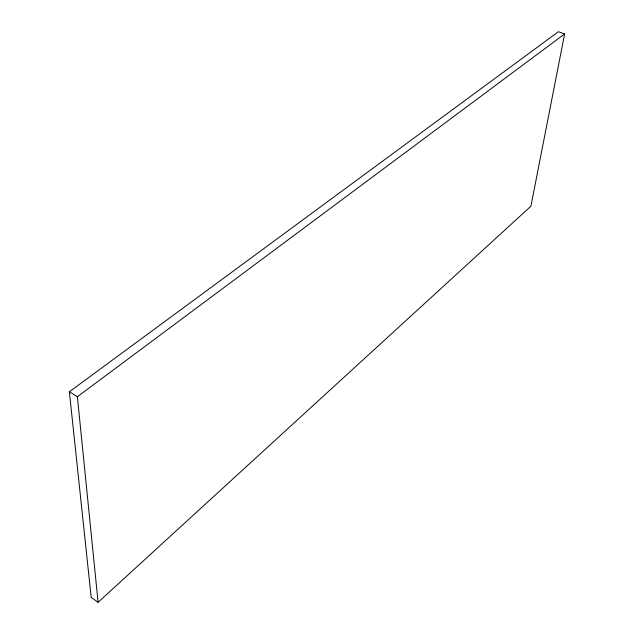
<?xml version="1.0" encoding="UTF-8"?>
<svg xmlns="http://www.w3.org/2000/svg" width="634" height="634" viewBox="0 0 634 634"><rect width="100%" height="100%" fill="white"/><g stroke="black" fill="none" stroke-linecap="round" stroke-linejoin="round"><path stroke-width="0.95" d="M564.625 33.951L530.92 206.201L98.096 602.3L91.193 597.41L69.375 391.788L558.411 31.7L564.625 33.951L77.38 396.733L98.096 602.3M69.375 391.788L77.38 396.733"/></g></svg>
